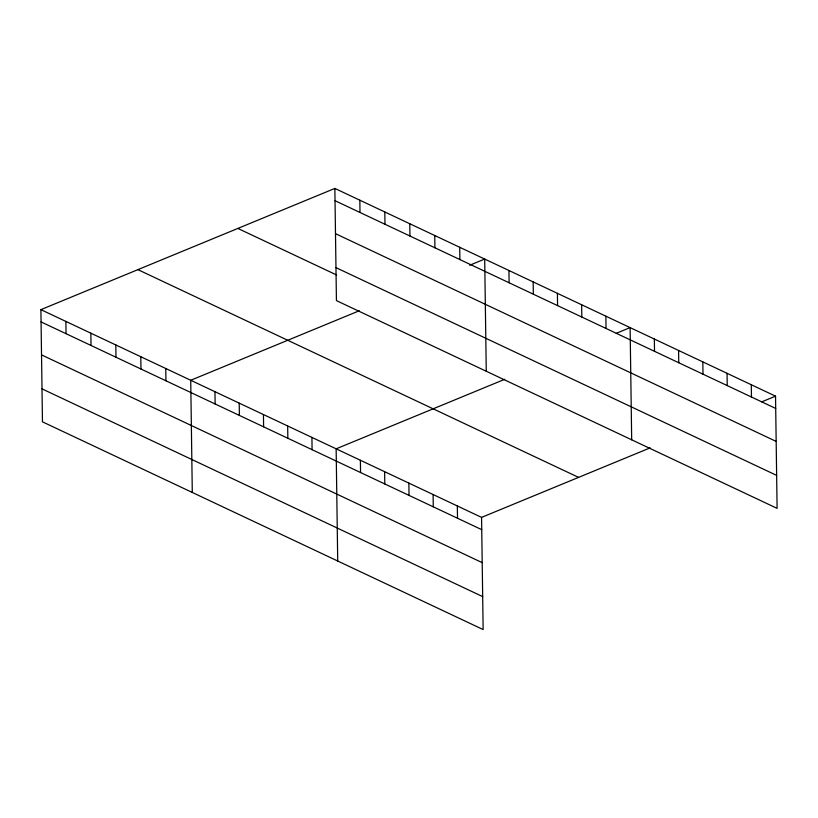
<?xml version="1.0" encoding="UTF-8"?>
<svg xmlns="http://www.w3.org/2000/svg" width="818" height="818" viewBox="0 0 818 818"><rect width="100%" height="100%" fill="white"/><g stroke="black" fill="none" stroke-linecap="round" stroke-linejoin="round"><path stroke-width="1.23" d="M40.9 309.644L481.567 517.385L483.141 629.574L42.464 421.832L40.9 309.644L334.859 188.426L775.536 396.168L777.1 508.356L336.433 300.615L334.859 188.426M359.286 310.768L190.727 380.278L192.291 492.467M469.675 265.247L484.696 259.05L486.26 371.249M504.706 379.317L336.147 448.826L337.711 561.025M616.251 333.325L630.116 327.609L631.68 439.798M481.567 517.385L650.136 447.875M761.67 401.883L775.536 396.168M335.032 200.707L775.709 408.448M335.492 233.672L776.17 441.413M335.973 267.639L776.64 475.381M237.854 228.427L336.607 274.981M137.905 269.643L578.582 477.385M41.074 321.924L481.741 529.665M41.534 354.889L482.201 562.641M42.004 388.867L482.681 596.608M751.292 384.736L751.466 397.016M727.059 373.315L727.233 385.595M702.826 361.883L702.989 374.163M678.582 350.462L678.756 362.742M654.349 339.03L654.523 351.311M605.872 316.188L606.046 328.468M581.639 304.756L581.813 317.036M557.406 293.335L557.569 305.615M533.162 281.903L533.336 294.183M508.929 270.482L509.103 282.762M459.716 247.281L459.89 259.562M457.334 505.964L457.507 518.234M434.747 235.512L434.92 247.793M433.1 494.532L433.264 506.812M409.777 223.743L409.951 236.013M408.857 483.111L409.031 495.391M384.808 211.964L384.981 224.244M384.624 471.679L384.797 483.959M359.838 200.195L360.002 212.476M360.39 460.258L360.554 472.538M311.914 437.405L312.087 449.685M287.68 425.974L287.844 438.254M263.437 414.552L263.611 426.832M239.204 403.131L239.377 415.411M214.96 391.699L215.134 403.98M165.757 368.499L165.931 380.779M140.788 356.73L140.962 369.01M115.819 344.961L115.982 357.241M90.839 333.192L91.013 345.462M65.869 321.413L66.043 333.693"/></g></svg>
